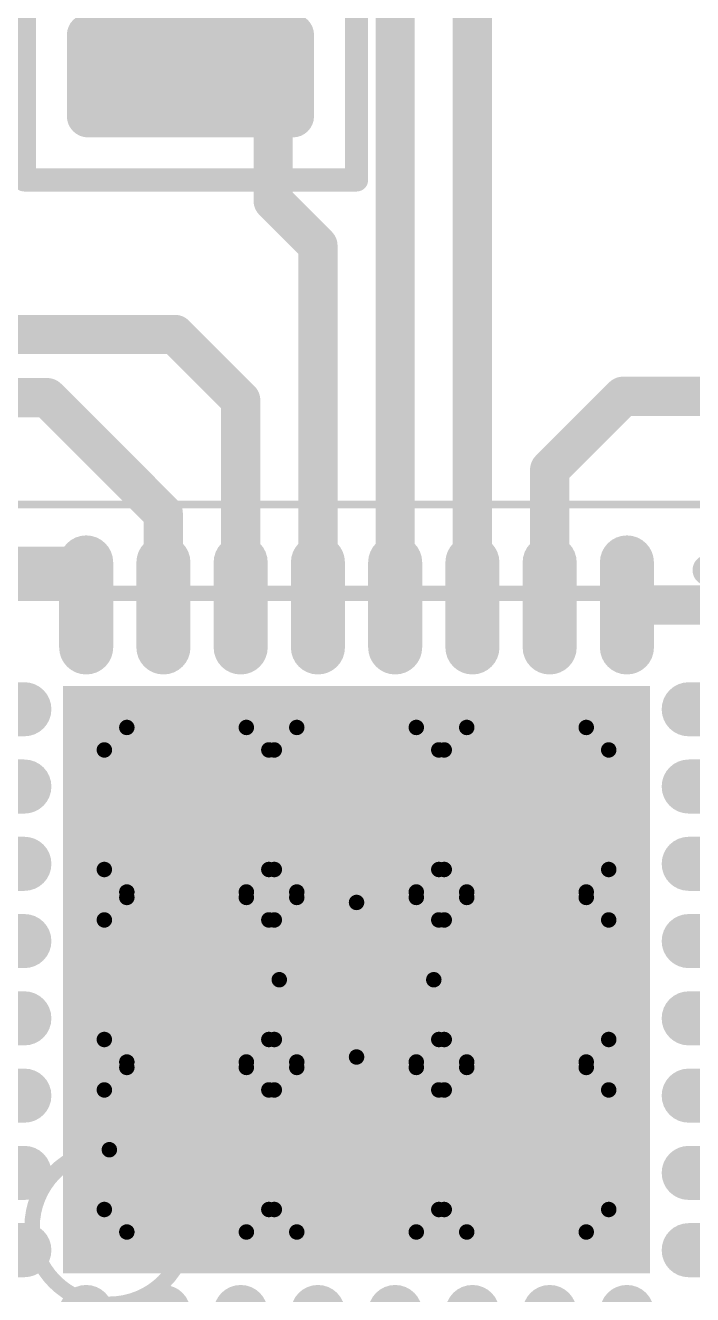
# Model space of a CAD drawing. Extents: x 87 to 200, y 48 to 111.
# Drawn here: x 107.01 to 111.32, y 83.37 to 91.58 of the extents above; entities that cross this region are included whole.
import ezdxf

# ---------------------------------------------------------------- set-up
doc = ezdxf.new("R2010")
doc.units = 0
doc.layers.get('0').update_dxf_attribs({"linetype": 'CONTINUOUS'})
for name, color, linetype in [('BOTTOMLAYER', 5, 'CONTINUOUS'), ('BOTTOMSOLDER', 6, 'CONTINUOUS'), ('INTERNALPLANE1', 76, 'CONTINUOUS'), ('INTERNALPLANE2', 16, 'CONTINUOUS'), ('MECHANICAL13', 56, 'CONTINUOUS'), ('MECHANICAL15', 56, 'CONTINUOUS'), ('TOPLAYER', 1, 'CONTINUOUS'), ('TOPOVERLAY', 2, 'CONTINUOUS'), ('TOPPASTE', 8, 'CONTINUOUS'), ('TOPSOLDER', 216, 'CONTINUOUS'), ('VIAHOLELAYER', 16, 'CONTINUOUS')]:
    doc.layers.add(name, color=color, linetype=linetype)

# ---------------------------------------------------------------- blocks, each defined once
blk = doc.blocks.new('RES_0805_5')
at = {"layer": 'TOPLAYER'}
h = blk.add_hatch(color=1, dxfattribs=at)
edge = h.paths.add_edge_path()
edge.add_arc((-1.1875, 0.6625), 0.0875, 90, 180)
edge.add_line((-1.275, 0.6625), (-1.275, -0.6625))
edge.add_arc((-1.1875, -0.6625), 0.0875, 180, 270)
edge.add_line((-1.1875, -0.75), (-0.6625, -0.75))
edge.add_arc((-0.6625, -0.6625), 0.0875, 270, 360)
edge.add_line((-0.575, -0.6625), (-0.575, 0.6625))
edge.add_arc((-0.6625, 0.6625), 0.0875, 0, 90)
edge.add_line((-0.6625, 0.75), (-1.1875, 0.75))
h = blk.add_hatch(color=1, dxfattribs=at)
edge = h.paths.add_edge_path()
edge.add_arc((0.6875, 0.6625), 0.0875, 90, 180)
edge.add_line((0.6, 0.6625), (0.6, -0.6625))
edge.add_arc((0.6875, -0.6625), 0.0875, 180, 270)
edge.add_line((0.6875, -0.75), (1.2125, -0.75))
edge.add_arc((1.2125, -0.6625), 0.0875, 270, 360)
edge.add_line((1.3, -0.6625), (1.3, 0.6625))
edge.add_arc((1.2125, 0.6625), 0.0875, 0, 90)
edge.add_line((1.2125, 0.75), (0.6875, 0.75))
at = {"layer": 'TOPPASTE'}
h = blk.add_hatch(color=8, dxfattribs=at)
edge = h.paths.add_edge_path()
edge.add_arc((-1.1875, 0.6625), 0.0875, 90, 180)
edge.add_line((-1.275, 0.6625), (-1.275, -0.6625))
edge.add_arc((-1.1875, -0.6625), 0.0875, 180, 270)
edge.add_line((-1.1875, -0.75), (-0.6625, -0.75))
edge.add_arc((-0.6625, -0.6625), 0.0875, 270, 360)
edge.add_line((-0.575, -0.6625), (-0.575, 0.6625))
edge.add_arc((-0.6625, 0.6625), 0.0875, 0, 90)
edge.add_line((-0.6625, 0.75), (-1.1875, 0.75))
h = blk.add_hatch(color=8, dxfattribs=at)
edge = h.paths.add_edge_path()
edge.add_arc((0.6875, 0.6625), 0.0875, 90, 180)
edge.add_line((0.6, 0.6625), (0.6, -0.6625))
edge.add_arc((0.6875, -0.6625), 0.0875, 180, 270)
edge.add_line((0.6875, -0.75), (1.2125, -0.75))
edge.add_arc((1.2125, -0.6625), 0.0875, 270, 360)
edge.add_line((1.3, -0.6625), (1.3, 0.6625))
edge.add_arc((1.2125, 0.6625), 0.0875, 0, 90)
edge.add_line((1.2125, 0.75), (0.6875, 0.75))
at = {"layer": 'TOPSOLDER'}
h = blk.add_hatch(color=216, dxfattribs=at)
edge = h.paths.add_edge_path()
edge.add_arc((-1.1875, 0.6625), 0.1375, 90, 180)
edge.add_line((-1.325, 0.6625), (-1.325, -0.6625))
edge.add_arc((-1.1875, -0.6625), 0.1375, 180, 270)
edge.add_line((-1.1875, -0.8), (-0.6625, -0.8))
edge.add_arc((-0.6625, -0.6625), 0.1375, 270, 360)
edge.add_line((-0.525, -0.6625), (-0.525, 0.6625))
edge.add_arc((-0.6625, 0.6625), 0.1375, 0, 90)
edge.add_line((-0.6625, 0.8), (-1.1875, 0.8))
h = blk.add_hatch(color=216, dxfattribs=at)
edge = h.paths.add_edge_path()
edge.add_arc((0.6875, 0.6625), 0.1375, 90, 180)
edge.add_line((0.55, 0.6625), (0.55, -0.6625))
edge.add_arc((0.6875, -0.6625), 0.1375, 180, 270)
edge.add_line((0.6875, -0.8), (1.2125, -0.8))
edge.add_arc((1.2125, -0.6625), 0.1375, 270, 360)
edge.add_line((1.35, -0.6625), (1.35, 0.6625))
edge.add_arc((1.2125, 0.6625), 0.1375, 0, 90)
edge.add_line((1.2125, 0.8), (0.6875, 0.8))
at = {"layer": 'TOPOVERLAY', "const_width": 0.15}
for points in [[(-1.6, 1.075), (-1.6, -1.075)], [(-1.6, 1.075), (1.625, 1.075)], [(1.625, 1.075), (1.625, -1.075)], [(-1.6, -1.075), (1.625, -1.075)]]:
    blk.add_lwpolyline(points, dxfattribs=at)
at = {"layer": 'TOPOVERLAY', "const_width": 0.075}
for points in [[(-1.6375, 1.075, 1), (-1.5625, 1.075, 1)], [(-1.6375, 1.075, 1), (-1.5625, 1.075, 1)], [(1.5875, 1.075, 1), (1.6625, 1.075, 1)], [(1.5875, 1.075, 1), (1.6625, 1.075, 1)], [(-1.6375, -1.075, 1), (-1.5625, -1.075, 1)], [(-1.6375, -1.075, 1), (-1.5625, -1.075, 1)], [(1.5875, -1.075, 1), (1.6625, -1.075, 1)], [(1.5875, -1.075, 1), (1.6625, -1.075, 1)]]:
    blk.add_lwpolyline(points, format="xyb", close=True, dxfattribs=at)
blk = doc.blocks.new('ESP8266_31')
at = {"layer": 'BOTTOMLAYER'}
h = blk.add_hatch(color=5, dxfattribs=at)
edge = h.paths.add_edge_path()
edge.add_arc((-1.1, 1.1), 0.25, 0, 360)
h = blk.add_hatch(color=5, dxfattribs=at)
edge = h.paths.add_edge_path()
edge.add_arc((0, 1.1), 0.25, 0, 360)
h = blk.add_hatch(color=5, dxfattribs=at)
edge = h.paths.add_edge_path()
edge.add_arc((1.1, 1.1), 0.25, 0, 360)
h = blk.add_hatch(color=5, dxfattribs=at)
edge = h.paths.add_edge_path()
edge.add_arc((-1.1, 0), 0.25, 0, 360)
h = blk.add_hatch(color=5, dxfattribs=at)
edge = h.paths.add_edge_path()
edge.add_arc((0, 0), 0.25, 0, 360)
h = blk.add_hatch(color=5, dxfattribs=at)
edge = h.paths.add_edge_path()
edge.add_arc((1.1, 0), 0.25, 0, 360)
h = blk.add_hatch(color=5, dxfattribs=at)
edge = h.paths.add_edge_path()
edge.add_arc((-1.1, -1.1), 0.25, 0, 360)
h = blk.add_hatch(color=5, dxfattribs=at)
edge = h.paths.add_edge_path()
edge.add_arc((0, -1.1), 0.25, 0, 360)
h = blk.add_hatch(color=5, dxfattribs=at)
edge = h.paths.add_edge_path()
edge.add_arc((1.1, -1.1), 0.25, 0, 360)
at = {"layer": 'BOTTOMSOLDER'}
h = blk.add_hatch(color=6, dxfattribs=at)
edge = h.paths.add_edge_path()
edge.add_arc((-1.1, 1.1), 0.15, 0, 360)
h = blk.add_hatch(color=6, dxfattribs=at)
edge = h.paths.add_edge_path()
edge.add_arc((0, 1.1), 0.15, 0, 360)
h = blk.add_hatch(color=6, dxfattribs=at)
edge = h.paths.add_edge_path()
edge.add_arc((1.1, 1.1), 0.15, 0, 360)
h = blk.add_hatch(color=6, dxfattribs=at)
edge = h.paths.add_edge_path()
edge.add_arc((-1.1, 0), 0.15, 0, 360)
h = blk.add_hatch(color=6, dxfattribs=at)
edge = h.paths.add_edge_path()
edge.add_arc((0, 0), 0.15, 0, 360)
h = blk.add_hatch(color=6, dxfattribs=at)
edge = h.paths.add_edge_path()
edge.add_arc((1.1, 0), 0.15, 0, 360)
h = blk.add_hatch(color=6, dxfattribs=at)
edge = h.paths.add_edge_path()
edge.add_arc((-1.1, -1.1), 0.15, 0, 360)
h = blk.add_hatch(color=6, dxfattribs=at)
edge = h.paths.add_edge_path()
edge.add_arc((0, -1.1), 0.15, 0, 360)
h = blk.add_hatch(color=6, dxfattribs=at)
edge = h.paths.add_edge_path()
edge.add_arc((1.1, -1.1), 0.15, 0, 360)
at = {"layer": 'INTERNALPLANE1'}
h = blk.add_hatch(color=76, dxfattribs=at)
edge = h.paths.add_edge_path()
edge.add_arc((-1.1, 1.1), 0.608, 0, 360)
h = blk.add_hatch(color=76, dxfattribs=at)
edge = h.paths.add_edge_path()
edge.add_arc((0, 1.1), 0.608, 0, 360)
h = blk.add_hatch(color=76, dxfattribs=at)
edge = h.paths.add_edge_path()
edge.add_arc((1.1, 1.1), 0.608, 0, 360)
h = blk.add_hatch(color=76, dxfattribs=at)
edge = h.paths.add_edge_path()
edge.add_arc((-1.1, 0), 0.608, 0, 360)
h = blk.add_hatch(color=76, dxfattribs=at)
edge = h.paths.add_edge_path()
edge.add_arc((0, 0), 0.608, 0, 360)
h = blk.add_hatch(color=76, dxfattribs=at)
edge = h.paths.add_edge_path()
edge.add_arc((1.1, 0), 0.608, 0, 360)
h = blk.add_hatch(color=76, dxfattribs=at)
edge = h.paths.add_edge_path()
edge.add_arc((-1.1, -1.1), 0.608, 0, 360)
h = blk.add_hatch(color=76, dxfattribs=at)
edge = h.paths.add_edge_path()
edge.add_arc((0, -1.1), 0.608, 0, 360)
h = blk.add_hatch(color=76, dxfattribs=at)
edge = h.paths.add_edge_path()
edge.add_arc((1.1, -1.1), 0.608, 0, 360)
at = {"layer": 'TOPLAYER'}
h = blk.add_hatch(color=1, dxfattribs=at)
edge = h.paths.add_edge_path()
edge.add_arc((-1.75, 2.15), 0.125, 180, 360)
edge.add_line((-1.625, 2.15), (-1.625, 2.7))
edge.add_arc((-1.75, 2.7), 0.125, 0, 180)
edge.add_line((-1.875, 2.7), (-1.875, 2.15))
h = blk.add_hatch(color=1, dxfattribs=at)
edge = h.paths.add_edge_path()
edge.add_arc((-1.25, 2.15), 0.125, 180, 360)
edge.add_line((-1.125, 2.15), (-1.125, 2.7))
edge.add_arc((-1.25, 2.7), 0.125, 0, 180)
edge.add_line((-1.375, 2.7), (-1.375, 2.15))
h = blk.add_hatch(color=1, dxfattribs=at)
edge = h.paths.add_edge_path()
edge.add_arc((-0.75, 2.15), 0.125, 180, 360)
edge.add_line((-0.625, 2.15), (-0.625, 2.7))
edge.add_arc((-0.75, 2.7), 0.125, 0, 180)
edge.add_line((-0.875, 2.7), (-0.875, 2.15))
h = blk.add_hatch(color=1, dxfattribs=at)
edge = h.paths.add_edge_path()
edge.add_arc((-0.25, 2.15), 0.125, 180, 360)
edge.add_line((-0.125, 2.15), (-0.125, 2.7))
edge.add_arc((-0.25, 2.7), 0.125, 0, 180)
edge.add_line((-0.375, 2.7), (-0.375, 2.15))
h = blk.add_hatch(color=1, dxfattribs=at)
edge = h.paths.add_edge_path()
edge.add_arc((0.25, 2.15), 0.125, 180, 360)
edge.add_line((0.375, 2.15), (0.375, 2.7))
edge.add_arc((0.25, 2.7), 0.125, 0, 180)
edge.add_line((0.125, 2.7), (0.125, 2.15))
h = blk.add_hatch(color=1, dxfattribs=at)
edge = h.paths.add_edge_path()
edge.add_arc((0.75, 2.15), 0.125, 180, 360)
edge.add_line((0.875, 2.15), (0.875, 2.7))
edge.add_arc((0.75, 2.7), 0.125, 0, 180)
edge.add_line((0.625, 2.7), (0.625, 2.15))
h = blk.add_hatch(color=1, dxfattribs=at)
edge = h.paths.add_edge_path()
edge.add_arc((1.25, 2.15), 0.125, 180, 360)
edge.add_line((1.375, 2.15), (1.375, 2.7))
edge.add_arc((1.25, 2.7), 0.125, 0, 180)
edge.add_line((1.125, 2.7), (1.125, 2.15))
h = blk.add_hatch(color=1, dxfattribs=at)
edge = h.paths.add_edge_path()
edge.add_arc((1.75, 2.15), 0.125, 180, 360)
edge.add_line((1.875, 2.15), (1.875, 2.7))
edge.add_arc((1.75, 2.7), 0.125, 0, 180)
edge.add_line((1.625, 2.7), (1.625, 2.15))
h = blk.add_hatch(color=1, dxfattribs=at)
edge = h.paths.add_edge_path()
edge.add_arc((-2.15, 1.75), 0.125, 270, 450)
edge.add_line((-2.15, 1.875), (-2.7, 1.875))
edge.add_arc((-2.7, 1.75), 0.125, 90, 270)
edge.add_line((-2.7, 1.625), (-2.15, 1.625))
blk.add_hatch(color=1, dxfattribs=at).paths.add_polyline_path([(-1.85, 1.85), (1.85, 1.85), (1.85, -1.85), (-1.85, -1.85)])
h = blk.add_hatch(color=1, dxfattribs=at)
edge = h.paths.add_edge_path()
edge.add_arc((2.7, 1.75), 0.125, 270, 450)
edge.add_line((2.7, 1.875), (2.15, 1.875))
edge.add_arc((2.15, 1.75), 0.125, 90, 270)
edge.add_line((2.15, 1.625), (2.7, 1.625))
h = blk.add_hatch(color=1, dxfattribs=at)
edge = h.paths.add_edge_path()
edge.add_arc((-2.15, 1.25), 0.125, 270, 450)
edge.add_line((-2.15, 1.375), (-2.7, 1.375))
edge.add_arc((-2.7, 1.25), 0.125, 90, 270)
edge.add_line((-2.7, 1.125), (-2.15, 1.125))
h = blk.add_hatch(color=1, dxfattribs=at)
edge = h.paths.add_edge_path()
edge.add_arc((-1.1, 1.1), 0.25, 0, 360)
h = blk.add_hatch(color=1, dxfattribs=at)
edge = h.paths.add_edge_path()
edge.add_arc((0, 1.1), 0.25, 0, 360)
h = blk.add_hatch(color=1, dxfattribs=at)
edge = h.paths.add_edge_path()
edge.add_arc((1.1, 1.1), 0.25, 0, 360)
h = blk.add_hatch(color=1, dxfattribs=at)
edge = h.paths.add_edge_path()
edge.add_arc((2.7, 1.25), 0.125, 270, 450)
edge.add_line((2.7, 1.375), (2.15, 1.375))
edge.add_arc((2.15, 1.25), 0.125, 90, 270)
edge.add_line((2.15, 1.125), (2.7, 1.125))
h = blk.add_hatch(color=1, dxfattribs=at)
edge = h.paths.add_edge_path()
edge.add_arc((-2.15, 0.75), 0.125, 270, 450)
edge.add_line((-2.15, 0.875), (-2.7, 0.875))
edge.add_arc((-2.7, 0.75), 0.125, 90, 270)
edge.add_line((-2.7, 0.625), (-2.15, 0.625))
h = blk.add_hatch(color=1, dxfattribs=at)
edge = h.paths.add_edge_path()
edge.add_arc((2.7, 0.75), 0.125, 270, 450)
edge.add_line((2.7, 0.875), (2.15, 0.875))
edge.add_arc((2.15, 0.75), 0.125, 90, 270)
edge.add_line((2.15, 0.625), (2.7, 0.625))
h = blk.add_hatch(color=1, dxfattribs=at)
edge = h.paths.add_edge_path()
edge.add_arc((-2.15, 0.25), 0.125, 270, 450)
edge.add_line((-2.15, 0.375), (-2.7, 0.375))
edge.add_arc((-2.7, 0.25), 0.125, 90, 270)
edge.add_line((-2.7, 0.125), (-2.15, 0.125))
h = blk.add_hatch(color=1, dxfattribs=at)
edge = h.paths.add_edge_path()
edge.add_arc((2.7, 0.25), 0.125, 270, 450)
edge.add_line((2.7, 0.375), (2.15, 0.375))
edge.add_arc((2.15, 0.25), 0.125, 90, 270)
edge.add_line((2.15, 0.125), (2.7, 0.125))
h = blk.add_hatch(color=1, dxfattribs=at)
edge = h.paths.add_edge_path()
edge.add_arc((-1.1, 0), 0.25, 0, 360)
h = blk.add_hatch(color=1, dxfattribs=at)
edge = h.paths.add_edge_path()
edge.add_arc((0, 0), 0.25, 0, 360)
h = blk.add_hatch(color=1, dxfattribs=at)
edge = h.paths.add_edge_path()
edge.add_arc((1.1, 0), 0.25, 0, 360)
h = blk.add_hatch(color=1, dxfattribs=at)
edge = h.paths.add_edge_path()
edge.add_arc((-2.15, -0.25), 0.125, 270, 450)
edge.add_line((-2.15, -0.125), (-2.7, -0.125))
edge.add_arc((-2.7, -0.25), 0.125, 90, 270)
edge.add_line((-2.7, -0.375), (-2.15, -0.375))
h = blk.add_hatch(color=1, dxfattribs=at)
edge = h.paths.add_edge_path()
edge.add_arc((2.7, -0.25), 0.125, 270, 450)
edge.add_line((2.7, -0.125), (2.15, -0.125))
edge.add_arc((2.15, -0.25), 0.125, 90, 270)
edge.add_line((2.15, -0.375), (2.7, -0.375))
h = blk.add_hatch(color=1, dxfattribs=at)
edge = h.paths.add_edge_path()
edge.add_arc((-2.15, -0.75), 0.125, 270, 450)
edge.add_line((-2.15, -0.625), (-2.7, -0.625))
edge.add_arc((-2.7, -0.75), 0.125, 90, 270)
edge.add_line((-2.7, -0.875), (-2.15, -0.875))
h = blk.add_hatch(color=1, dxfattribs=at)
edge = h.paths.add_edge_path()
edge.add_arc((2.7, -0.75), 0.125, 270, 450)
edge.add_line((2.7, -0.625), (2.15, -0.625))
edge.add_arc((2.15, -0.75), 0.125, 90, 270)
edge.add_line((2.15, -0.875), (2.7, -0.875))
h = blk.add_hatch(color=1, dxfattribs=at)
edge = h.paths.add_edge_path()
edge.add_arc((-1.1, -1.1), 0.25, 0, 360)
h = blk.add_hatch(color=1, dxfattribs=at)
edge = h.paths.add_edge_path()
edge.add_arc((0, -1.1), 0.25, 0, 360)
h = blk.add_hatch(color=1, dxfattribs=at)
edge = h.paths.add_edge_path()
edge.add_arc((1.1, -1.1), 0.25, 0, 360)
h = blk.add_hatch(color=1, dxfattribs=at)
edge = h.paths.add_edge_path()
edge.add_arc((-2.15, -1.25), 0.125, 270, 450)
edge.add_line((-2.15, -1.125), (-2.7, -1.125))
edge.add_arc((-2.7, -1.25), 0.125, 90, 270)
edge.add_line((-2.7, -1.375), (-2.15, -1.375))
h = blk.add_hatch(color=1, dxfattribs=at)
edge = h.paths.add_edge_path()
edge.add_arc((2.7, -1.25), 0.125, 270, 450)
edge.add_line((2.7, -1.125), (2.15, -1.125))
edge.add_arc((2.15, -1.25), 0.125, 90, 270)
edge.add_line((2.15, -1.375), (2.7, -1.375))
h = blk.add_hatch(color=1, dxfattribs=at)
edge = h.paths.add_edge_path()
edge.add_arc((-2.15, -1.75), 0.125, 270, 450)
edge.add_line((-2.15, -1.625), (-2.7, -1.625))
edge.add_arc((-2.7, -1.75), 0.125, 90, 270)
edge.add_line((-2.7, -1.875), (-2.15, -1.875))
h = blk.add_hatch(color=1, dxfattribs=at)
edge = h.paths.add_edge_path()
edge.add_arc((2.7, -1.75), 0.125, 270, 450)
edge.add_line((2.7, -1.625), (2.15, -1.625))
edge.add_arc((2.15, -1.75), 0.125, 90, 270)
edge.add_line((2.15, -1.875), (2.7, -1.875))
h = blk.add_hatch(color=1, dxfattribs=at)
edge = h.paths.add_edge_path()
edge.add_arc((-1.75, -2.7), 0.125, 180, 360)
edge.add_line((-1.625, -2.7), (-1.625, -2.15))
edge.add_arc((-1.75, -2.15), 0.125, 0, 180)
edge.add_line((-1.875, -2.15), (-1.875, -2.7))
h = blk.add_hatch(color=1, dxfattribs=at)
edge = h.paths.add_edge_path()
edge.add_arc((-1.25, -2.7), 0.125, 180, 360)
edge.add_line((-1.125, -2.7), (-1.125, -2.15))
edge.add_arc((-1.25, -2.15), 0.125, 0, 180)
edge.add_line((-1.375, -2.15), (-1.375, -2.7))
h = blk.add_hatch(color=1, dxfattribs=at)
edge = h.paths.add_edge_path()
edge.add_arc((-0.75, -2.7), 0.125, 180, 360)
edge.add_line((-0.625, -2.7), (-0.625, -2.15))
edge.add_arc((-0.75, -2.15), 0.125, 0, 180)
edge.add_line((-0.875, -2.15), (-0.875, -2.7))
h = blk.add_hatch(color=1, dxfattribs=at)
edge = h.paths.add_edge_path()
edge.add_arc((-0.25, -2.7), 0.125, 180, 360)
edge.add_line((-0.125, -2.7), (-0.125, -2.15))
edge.add_arc((-0.25, -2.15), 0.125, 0, 180)
edge.add_line((-0.375, -2.15), (-0.375, -2.7))
h = blk.add_hatch(color=1, dxfattribs=at)
edge = h.paths.add_edge_path()
edge.add_arc((0.25, -2.7), 0.125, 180, 360)
edge.add_line((0.375, -2.7), (0.375, -2.15))
edge.add_arc((0.25, -2.15), 0.125, 0, 180)
edge.add_line((0.125, -2.15), (0.125, -2.7))
h = blk.add_hatch(color=1, dxfattribs=at)
edge = h.paths.add_edge_path()
edge.add_arc((0.75, -2.7), 0.125, 180, 360)
edge.add_line((0.875, -2.7), (0.875, -2.15))
edge.add_arc((0.75, -2.15), 0.125, 0, 180)
edge.add_line((0.625, -2.15), (0.625, -2.7))
h = blk.add_hatch(color=1, dxfattribs=at)
edge = h.paths.add_edge_path()
edge.add_arc((1.25, -2.7), 0.125, 180, 360)
edge.add_line((1.375, -2.7), (1.375, -2.15))
edge.add_arc((1.25, -2.15), 0.125, 0, 180)
edge.add_line((1.125, -2.15), (1.125, -2.7))
h = blk.add_hatch(color=1, dxfattribs=at)
edge = h.paths.add_edge_path()
edge.add_arc((1.75, -2.7), 0.125, 180, 360)
edge.add_line((1.875, -2.7), (1.875, -2.15))
edge.add_arc((1.75, -2.15), 0.125, 0, 180)
edge.add_line((1.625, -2.15), (1.625, -2.7))
at = {"layer": 'TOPPASTE'}
h = blk.add_hatch(color=8, dxfattribs=at)
edge = h.paths.add_edge_path()
edge.add_arc((-1.75, 2.15), 0.125, 180, 360)
edge.add_line((-1.625, 2.15), (-1.625, 2.7))
edge.add_arc((-1.75, 2.7), 0.125, 0, 180)
edge.add_line((-1.875, 2.7), (-1.875, 2.15))
h = blk.add_hatch(color=8, dxfattribs=at)
edge = h.paths.add_edge_path()
edge.add_arc((-1.25, 2.15), 0.125, 180, 360)
edge.add_line((-1.125, 2.15), (-1.125, 2.7))
edge.add_arc((-1.25, 2.7), 0.125, 0, 180)
edge.add_line((-1.375, 2.7), (-1.375, 2.15))
h = blk.add_hatch(color=8, dxfattribs=at)
edge = h.paths.add_edge_path()
edge.add_arc((-0.75, 2.15), 0.125, 180, 360)
edge.add_line((-0.625, 2.15), (-0.625, 2.7))
edge.add_arc((-0.75, 2.7), 0.125, 0, 180)
edge.add_line((-0.875, 2.7), (-0.875, 2.15))
h = blk.add_hatch(color=8, dxfattribs=at)
edge = h.paths.add_edge_path()
edge.add_arc((-0.25, 2.15), 0.125, 180, 360)
edge.add_line((-0.125, 2.15), (-0.125, 2.7))
edge.add_arc((-0.25, 2.7), 0.125, 0, 180)
edge.add_line((-0.375, 2.7), (-0.375, 2.15))
h = blk.add_hatch(color=8, dxfattribs=at)
edge = h.paths.add_edge_path()
edge.add_arc((0.25, 2.15), 0.125, 180, 360)
edge.add_line((0.375, 2.15), (0.375, 2.7))
edge.add_arc((0.25, 2.7), 0.125, 0, 180)
edge.add_line((0.125, 2.7), (0.125, 2.15))
h = blk.add_hatch(color=8, dxfattribs=at)
edge = h.paths.add_edge_path()
edge.add_arc((0.75, 2.15), 0.125, 180, 360)
edge.add_line((0.875, 2.15), (0.875, 2.7))
edge.add_arc((0.75, 2.7), 0.125, 0, 180)
edge.add_line((0.625, 2.7), (0.625, 2.15))
h = blk.add_hatch(color=8, dxfattribs=at)
edge = h.paths.add_edge_path()
edge.add_arc((1.25, 2.15), 0.125, 180, 360)
edge.add_line((1.375, 2.15), (1.375, 2.7))
edge.add_arc((1.25, 2.7), 0.125, 0, 180)
edge.add_line((1.125, 2.7), (1.125, 2.15))
h = blk.add_hatch(color=8, dxfattribs=at)
edge = h.paths.add_edge_path()
edge.add_arc((1.75, 2.15), 0.125, 180, 360)
edge.add_line((1.875, 2.15), (1.875, 2.7))
edge.add_arc((1.75, 2.7), 0.125, 0, 180)
edge.add_line((1.625, 2.7), (1.625, 2.15))
h = blk.add_hatch(color=8, dxfattribs=at)
edge = h.paths.add_edge_path()
edge.add_arc((-2.15, 1.75), 0.125, 270, 450)
edge.add_line((-2.15, 1.875), (-2.7, 1.875))
edge.add_arc((-2.7, 1.75), 0.125, 90, 270)
edge.add_line((-2.7, 1.625), (-2.15, 1.625))
blk.add_hatch(color=8, dxfattribs=at).paths.add_polyline_path([(-1.85, 1.85), (1.85, 1.85), (1.85, -1.85), (-1.85, -1.85)])
h = blk.add_hatch(color=8, dxfattribs=at)
edge = h.paths.add_edge_path()
edge.add_arc((2.7, 1.75), 0.125, 270, 450)
edge.add_line((2.7, 1.875), (2.15, 1.875))
edge.add_arc((2.15, 1.75), 0.125, 90, 270)
edge.add_line((2.15, 1.625), (2.7, 1.625))
h = blk.add_hatch(color=8, dxfattribs=at)
edge = h.paths.add_edge_path()
edge.add_arc((-2.15, 1.25), 0.125, 270, 450)
edge.add_line((-2.15, 1.375), (-2.7, 1.375))
edge.add_arc((-2.7, 1.25), 0.125, 90, 270)
edge.add_line((-2.7, 1.125), (-2.15, 1.125))
h = blk.add_hatch(color=8, dxfattribs=at)
edge = h.paths.add_edge_path()
edge.add_arc((2.7, 1.25), 0.125, 270, 450)
edge.add_line((2.7, 1.375), (2.15, 1.375))
edge.add_arc((2.15, 1.25), 0.125, 90, 270)
edge.add_line((2.15, 1.125), (2.7, 1.125))
h = blk.add_hatch(color=8, dxfattribs=at)
edge = h.paths.add_edge_path()
edge.add_arc((-2.15, 0.75), 0.125, 270, 450)
edge.add_line((-2.15, 0.875), (-2.7, 0.875))
edge.add_arc((-2.7, 0.75), 0.125, 90, 270)
edge.add_line((-2.7, 0.625), (-2.15, 0.625))
h = blk.add_hatch(color=8, dxfattribs=at)
edge = h.paths.add_edge_path()
edge.add_arc((2.7, 0.75), 0.125, 270, 450)
edge.add_line((2.7, 0.875), (2.15, 0.875))
edge.add_arc((2.15, 0.75), 0.125, 90, 270)
edge.add_line((2.15, 0.625), (2.7, 0.625))
h = blk.add_hatch(color=8, dxfattribs=at)
edge = h.paths.add_edge_path()
edge.add_arc((-2.15, 0.25), 0.125, 270, 450)
edge.add_line((-2.15, 0.375), (-2.7, 0.375))
edge.add_arc((-2.7, 0.25), 0.125, 90, 270)
edge.add_line((-2.7, 0.125), (-2.15, 0.125))
h = blk.add_hatch(color=8, dxfattribs=at)
edge = h.paths.add_edge_path()
edge.add_arc((2.7, 0.25), 0.125, 270, 450)
edge.add_line((2.7, 0.375), (2.15, 0.375))
edge.add_arc((2.15, 0.25), 0.125, 90, 270)
edge.add_line((2.15, 0.125), (2.7, 0.125))
h = blk.add_hatch(color=8, dxfattribs=at)
edge = h.paths.add_edge_path()
edge.add_arc((-2.15, -0.25), 0.125, 270, 450)
edge.add_line((-2.15, -0.125), (-2.7, -0.125))
edge.add_arc((-2.7, -0.25), 0.125, 90, 270)
edge.add_line((-2.7, -0.375), (-2.15, -0.375))
h = blk.add_hatch(color=8, dxfattribs=at)
edge = h.paths.add_edge_path()
edge.add_arc((2.7, -0.25), 0.125, 270, 450)
edge.add_line((2.7, -0.125), (2.15, -0.125))
edge.add_arc((2.15, -0.25), 0.125, 90, 270)
edge.add_line((2.15, -0.375), (2.7, -0.375))
h = blk.add_hatch(color=8, dxfattribs=at)
edge = h.paths.add_edge_path()
edge.add_arc((-2.15, -0.75), 0.125, 270, 450)
edge.add_line((-2.15, -0.625), (-2.7, -0.625))
edge.add_arc((-2.7, -0.75), 0.125, 90, 270)
edge.add_line((-2.7, -0.875), (-2.15, -0.875))
h = blk.add_hatch(color=8, dxfattribs=at)
edge = h.paths.add_edge_path()
edge.add_arc((2.7, -0.75), 0.125, 270, 450)
edge.add_line((2.7, -0.625), (2.15, -0.625))
edge.add_arc((2.15, -0.75), 0.125, 90, 270)
edge.add_line((2.15, -0.875), (2.7, -0.875))
h = blk.add_hatch(color=8, dxfattribs=at)
edge = h.paths.add_edge_path()
edge.add_arc((-2.15, -1.25), 0.125, 270, 450)
edge.add_line((-2.15, -1.125), (-2.7, -1.125))
edge.add_arc((-2.7, -1.25), 0.125, 90, 270)
edge.add_line((-2.7, -1.375), (-2.15, -1.375))
h = blk.add_hatch(color=8, dxfattribs=at)
edge = h.paths.add_edge_path()
edge.add_arc((2.7, -1.25), 0.125, 270, 450)
edge.add_line((2.7, -1.125), (2.15, -1.125))
edge.add_arc((2.15, -1.25), 0.125, 90, 270)
edge.add_line((2.15, -1.375), (2.7, -1.375))
h = blk.add_hatch(color=8, dxfattribs=at)
edge = h.paths.add_edge_path()
edge.add_arc((-2.15, -1.75), 0.125, 270, 450)
edge.add_line((-2.15, -1.625), (-2.7, -1.625))
edge.add_arc((-2.7, -1.75), 0.125, 90, 270)
edge.add_line((-2.7, -1.875), (-2.15, -1.875))
h = blk.add_hatch(color=8, dxfattribs=at)
edge = h.paths.add_edge_path()
edge.add_arc((2.7, -1.75), 0.125, 270, 450)
edge.add_line((2.7, -1.625), (2.15, -1.625))
edge.add_arc((2.15, -1.75), 0.125, 90, 270)
edge.add_line((2.15, -1.875), (2.7, -1.875))
h = blk.add_hatch(color=8, dxfattribs=at)
edge = h.paths.add_edge_path()
edge.add_arc((-1.75, -2.7), 0.125, 180, 360)
edge.add_line((-1.625, -2.7), (-1.625, -2.15))
edge.add_arc((-1.75, -2.15), 0.125, 0, 180)
edge.add_line((-1.875, -2.15), (-1.875, -2.7))
h = blk.add_hatch(color=8, dxfattribs=at)
edge = h.paths.add_edge_path()
edge.add_arc((-1.25, -2.7), 0.125, 180, 360)
edge.add_line((-1.125, -2.7), (-1.125, -2.15))
edge.add_arc((-1.25, -2.15), 0.125, 0, 180)
edge.add_line((-1.375, -2.15), (-1.375, -2.7))
h = blk.add_hatch(color=8, dxfattribs=at)
edge = h.paths.add_edge_path()
edge.add_arc((-0.75, -2.7), 0.125, 180, 360)
edge.add_line((-0.625, -2.7), (-0.625, -2.15))
edge.add_arc((-0.75, -2.15), 0.125, 0, 180)
edge.add_line((-0.875, -2.15), (-0.875, -2.7))
h = blk.add_hatch(color=8, dxfattribs=at)
edge = h.paths.add_edge_path()
edge.add_arc((-0.25, -2.7), 0.125, 180, 360)
edge.add_line((-0.125, -2.7), (-0.125, -2.15))
edge.add_arc((-0.25, -2.15), 0.125, 0, 180)
edge.add_line((-0.375, -2.15), (-0.375, -2.7))
h = blk.add_hatch(color=8, dxfattribs=at)
edge = h.paths.add_edge_path()
edge.add_arc((0.25, -2.7), 0.125, 180, 360)
edge.add_line((0.375, -2.7), (0.375, -2.15))
edge.add_arc((0.25, -2.15), 0.125, 0, 180)
edge.add_line((0.125, -2.15), (0.125, -2.7))
h = blk.add_hatch(color=8, dxfattribs=at)
edge = h.paths.add_edge_path()
edge.add_arc((0.75, -2.7), 0.125, 180, 360)
edge.add_line((0.875, -2.7), (0.875, -2.15))
edge.add_arc((0.75, -2.15), 0.125, 0, 180)
edge.add_line((0.625, -2.15), (0.625, -2.7))
h = blk.add_hatch(color=8, dxfattribs=at)
edge = h.paths.add_edge_path()
edge.add_arc((1.25, -2.7), 0.125, 180, 360)
edge.add_line((1.375, -2.7), (1.375, -2.15))
edge.add_arc((1.25, -2.15), 0.125, 0, 180)
edge.add_line((1.125, -2.15), (1.125, -2.7))
h = blk.add_hatch(color=8, dxfattribs=at)
edge = h.paths.add_edge_path()
edge.add_arc((1.75, -2.7), 0.125, 180, 360)
edge.add_line((1.875, -2.7), (1.875, -2.15))
edge.add_arc((1.75, -2.15), 0.125, 0, 180)
edge.add_line((1.625, -2.15), (1.625, -2.7))
at = {"layer": 'TOPSOLDER'}
h = blk.add_hatch(color=216, dxfattribs=at)
edge = h.paths.add_edge_path()
edge.add_arc((-1.75, 2.15), 0.175, 180, 360)
edge.add_line((-1.575, 2.15), (-1.575, 2.7))
edge.add_arc((-1.75, 2.7), 0.175, 0, 180)
edge.add_line((-1.925, 2.7), (-1.925, 2.15))
h = blk.add_hatch(color=216, dxfattribs=at)
edge = h.paths.add_edge_path()
edge.add_arc((-1.25, 2.15), 0.175, 180, 360)
edge.add_line((-1.075, 2.15), (-1.075, 2.7))
edge.add_arc((-1.25, 2.7), 0.175, 0, 180)
edge.add_line((-1.425, 2.7), (-1.425, 2.15))
h = blk.add_hatch(color=216, dxfattribs=at)
edge = h.paths.add_edge_path()
edge.add_arc((-0.75, 2.15), 0.175, 180, 360)
edge.add_line((-0.575, 2.15), (-0.575, 2.7))
edge.add_arc((-0.75, 2.7), 0.175, 0, 180)
edge.add_line((-0.925, 2.7), (-0.925, 2.15))
h = blk.add_hatch(color=216, dxfattribs=at)
edge = h.paths.add_edge_path()
edge.add_arc((-0.25, 2.15), 0.175, 180, 360)
edge.add_line((-0.075, 2.15), (-0.075, 2.7))
edge.add_arc((-0.25, 2.7), 0.175, 0, 180)
edge.add_line((-0.425, 2.7), (-0.425, 2.15))
h = blk.add_hatch(color=216, dxfattribs=at)
edge = h.paths.add_edge_path()
edge.add_arc((0.25, 2.15), 0.175, 180, 360)
edge.add_line((0.425, 2.15), (0.425, 2.7))
edge.add_arc((0.25, 2.7), 0.175, 0, 180)
edge.add_line((0.075, 2.7), (0.075, 2.15))
h = blk.add_hatch(color=216, dxfattribs=at)
edge = h.paths.add_edge_path()
edge.add_arc((0.75, 2.15), 0.175, 180, 360)
edge.add_line((0.925, 2.15), (0.925, 2.7))
edge.add_arc((0.75, 2.7), 0.175, 0, 180)
edge.add_line((0.575, 2.7), (0.575, 2.15))
h = blk.add_hatch(color=216, dxfattribs=at)
edge = h.paths.add_edge_path()
edge.add_arc((1.25, 2.15), 0.175, 180, 360)
edge.add_line((1.425, 2.15), (1.425, 2.7))
edge.add_arc((1.25, 2.7), 0.175, 0, 180)
edge.add_line((1.075, 2.7), (1.075, 2.15))
h = blk.add_hatch(color=216, dxfattribs=at)
edge = h.paths.add_edge_path()
edge.add_arc((1.75, 2.15), 0.175, 180, 360)
edge.add_line((1.925, 2.15), (1.925, 2.7))
edge.add_arc((1.75, 2.7), 0.175, 0, 180)
edge.add_line((1.575, 2.7), (1.575, 2.15))
h = blk.add_hatch(color=216, dxfattribs=at)
edge = h.paths.add_edge_path()
edge.add_arc((-2.15, 1.75), 0.175, 270, 450)
edge.add_line((-2.15, 1.925), (-2.7, 1.925))
edge.add_arc((-2.7, 1.75), 0.175, 90, 270)
edge.add_line((-2.7, 1.575), (-2.15, 1.575))
blk.add_hatch(color=216, dxfattribs=at).paths.add_polyline_path([(-1.9, 1.9), (1.9, 1.9), (1.9, -1.9), (-1.9, -1.9)])
h = blk.add_hatch(color=216, dxfattribs=at)
edge = h.paths.add_edge_path()
edge.add_arc((2.7, 1.75), 0.175, 270, 450)
edge.add_line((2.7, 1.925), (2.15, 1.925))
edge.add_arc((2.15, 1.75), 0.175, 90, 270)
edge.add_line((2.15, 1.575), (2.7, 1.575))
h = blk.add_hatch(color=216, dxfattribs=at)
edge = h.paths.add_edge_path()
edge.add_arc((-2.15, 1.25), 0.175, 270, 450)
edge.add_line((-2.15, 1.425), (-2.7, 1.425))
edge.add_arc((-2.7, 1.25), 0.175, 90, 270)
edge.add_line((-2.7, 1.075), (-2.15, 1.075))
h = blk.add_hatch(color=216, dxfattribs=at)
edge = h.paths.add_edge_path()
edge.add_arc((2.7, 1.25), 0.175, 270, 450)
edge.add_line((2.7, 1.425), (2.15, 1.425))
edge.add_arc((2.15, 1.25), 0.175, 90, 270)
edge.add_line((2.15, 1.075), (2.7, 1.075))
h = blk.add_hatch(color=216, dxfattribs=at)
edge = h.paths.add_edge_path()
edge.add_arc((-1.1, 1.1), 0.15, 0, 360)
h = blk.add_hatch(color=216, dxfattribs=at)
edge = h.paths.add_edge_path()
edge.add_arc((0, 1.1), 0.15, 0, 360)
h = blk.add_hatch(color=216, dxfattribs=at)
edge = h.paths.add_edge_path()
edge.add_arc((1.1, 1.1), 0.15, 0, 360)
h = blk.add_hatch(color=216, dxfattribs=at)
edge = h.paths.add_edge_path()
edge.add_arc((-2.15, 0.75), 0.175, 270, 450)
edge.add_line((-2.15, 0.925), (-2.7, 0.925))
edge.add_arc((-2.7, 0.75), 0.175, 90, 270)
edge.add_line((-2.7, 0.575), (-2.15, 0.575))
h = blk.add_hatch(color=216, dxfattribs=at)
edge = h.paths.add_edge_path()
edge.add_arc((2.7, 0.75), 0.175, 270, 450)
edge.add_line((2.7, 0.925), (2.15, 0.925))
edge.add_arc((2.15, 0.75), 0.175, 90, 270)
edge.add_line((2.15, 0.575), (2.7, 0.575))
h = blk.add_hatch(color=216, dxfattribs=at)
edge = h.paths.add_edge_path()
edge.add_arc((-2.15, 0.25), 0.175, 270, 450)
edge.add_line((-2.15, 0.425), (-2.7, 0.425))
edge.add_arc((-2.7, 0.25), 0.175, 90, 270)
edge.add_line((-2.7, 0.075), (-2.15, 0.075))
h = blk.add_hatch(color=216, dxfattribs=at)
edge = h.paths.add_edge_path()
edge.add_arc((2.7, 0.25), 0.175, 270, 450)
edge.add_line((2.7, 0.425), (2.15, 0.425))
edge.add_arc((2.15, 0.25), 0.175, 90, 270)
edge.add_line((2.15, 0.075), (2.7, 0.075))
h = blk.add_hatch(color=216, dxfattribs=at)
edge = h.paths.add_edge_path()
edge.add_arc((-1.1, 0), 0.15, 0, 360)
h = blk.add_hatch(color=216, dxfattribs=at)
edge = h.paths.add_edge_path()
edge.add_arc((0, 0), 0.15, 0, 360)
h = blk.add_hatch(color=216, dxfattribs=at)
edge = h.paths.add_edge_path()
edge.add_arc((1.1, 0), 0.15, 0, 360)
h = blk.add_hatch(color=216, dxfattribs=at)
edge = h.paths.add_edge_path()
edge.add_arc((-2.15, -0.25), 0.175, 270, 450)
edge.add_line((-2.15, -0.075), (-2.7, -0.075))
edge.add_arc((-2.7, -0.25), 0.175, 90, 270)
edge.add_line((-2.7, -0.425), (-2.15, -0.425))
h = blk.add_hatch(color=216, dxfattribs=at)
edge = h.paths.add_edge_path()
edge.add_arc((2.7, -0.25), 0.175, 270, 450)
edge.add_line((2.7, -0.075), (2.15, -0.075))
edge.add_arc((2.15, -0.25), 0.175, 90, 270)
edge.add_line((2.15, -0.425), (2.7, -0.425))
h = blk.add_hatch(color=216, dxfattribs=at)
edge = h.paths.add_edge_path()
edge.add_arc((-2.15, -0.75), 0.175, 270, 450)
edge.add_line((-2.15, -0.575), (-2.7, -0.575))
edge.add_arc((-2.7, -0.75), 0.175, 90, 270)
edge.add_line((-2.7, -0.925), (-2.15, -0.925))
h = blk.add_hatch(color=216, dxfattribs=at)
edge = h.paths.add_edge_path()
edge.add_arc((2.7, -0.75), 0.175, 270, 450)
edge.add_line((2.7, -0.575), (2.15, -0.575))
edge.add_arc((2.15, -0.75), 0.175, 90, 270)
edge.add_line((2.15, -0.925), (2.7, -0.925))
h = blk.add_hatch(color=216, dxfattribs=at)
edge = h.paths.add_edge_path()
edge.add_arc((-1.1, -1.1), 0.15, 0, 360)
h = blk.add_hatch(color=216, dxfattribs=at)
edge = h.paths.add_edge_path()
edge.add_arc((0, -1.1), 0.15, 0, 360)
h = blk.add_hatch(color=216, dxfattribs=at)
edge = h.paths.add_edge_path()
edge.add_arc((1.1, -1.1), 0.15, 0, 360)
h = blk.add_hatch(color=216, dxfattribs=at)
edge = h.paths.add_edge_path()
edge.add_arc((-2.15, -1.25), 0.175, 270, 450)
edge.add_line((-2.15, -1.075), (-2.7, -1.075))
edge.add_arc((-2.7, -1.25), 0.175, 90, 270)
edge.add_line((-2.7, -1.425), (-2.15, -1.425))
h = blk.add_hatch(color=216, dxfattribs=at)
edge = h.paths.add_edge_path()
edge.add_arc((2.7, -1.25), 0.175, 270, 450)
edge.add_line((2.7, -1.075), (2.15, -1.075))
edge.add_arc((2.15, -1.25), 0.175, 90, 270)
edge.add_line((2.15, -1.425), (2.7, -1.425))
h = blk.add_hatch(color=216, dxfattribs=at)
edge = h.paths.add_edge_path()
edge.add_arc((-2.15, -1.75), 0.175, 270, 450)
edge.add_line((-2.15, -1.575), (-2.7, -1.575))
edge.add_arc((-2.7, -1.75), 0.175, 90, 270)
edge.add_line((-2.7, -1.925), (-2.15, -1.925))
h = blk.add_hatch(color=216, dxfattribs=at)
edge = h.paths.add_edge_path()
edge.add_arc((2.7, -1.75), 0.175, 270, 450)
edge.add_line((2.7, -1.575), (2.15, -1.575))
edge.add_arc((2.15, -1.75), 0.175, 90, 270)
edge.add_line((2.15, -1.925), (2.7, -1.925))
h = blk.add_hatch(color=216, dxfattribs=at)
edge = h.paths.add_edge_path()
edge.add_arc((-1.75, -2.7), 0.175, 180, 360)
edge.add_line((-1.575, -2.7), (-1.575, -2.15))
edge.add_arc((-1.75, -2.15), 0.175, 0, 180)
edge.add_line((-1.925, -2.15), (-1.925, -2.7))
h = blk.add_hatch(color=216, dxfattribs=at)
edge = h.paths.add_edge_path()
edge.add_arc((-1.25, -2.7), 0.175, 180, 360)
edge.add_line((-1.075, -2.7), (-1.075, -2.15))
edge.add_arc((-1.25, -2.15), 0.175, 0, 180)
edge.add_line((-1.425, -2.15), (-1.425, -2.7))
h = blk.add_hatch(color=216, dxfattribs=at)
edge = h.paths.add_edge_path()
edge.add_arc((-0.75, -2.7), 0.175, 180, 360)
edge.add_line((-0.575, -2.7), (-0.575, -2.15))
edge.add_arc((-0.75, -2.15), 0.175, 0, 180)
edge.add_line((-0.925, -2.15), (-0.925, -2.7))
h = blk.add_hatch(color=216, dxfattribs=at)
edge = h.paths.add_edge_path()
edge.add_arc((-0.25, -2.7), 0.175, 180, 360)
edge.add_line((-0.075, -2.7), (-0.075, -2.15))
edge.add_arc((-0.25, -2.15), 0.175, 0, 180)
edge.add_line((-0.425, -2.15), (-0.425, -2.7))
h = blk.add_hatch(color=216, dxfattribs=at)
edge = h.paths.add_edge_path()
edge.add_arc((0.25, -2.7), 0.175, 180, 360)
edge.add_line((0.425, -2.7), (0.425, -2.15))
edge.add_arc((0.25, -2.15), 0.175, 0, 180)
edge.add_line((0.075, -2.15), (0.075, -2.7))
h = blk.add_hatch(color=216, dxfattribs=at)
edge = h.paths.add_edge_path()
edge.add_arc((0.75, -2.7), 0.175, 180, 360)
edge.add_line((0.925, -2.7), (0.925, -2.15))
edge.add_arc((0.75, -2.15), 0.175, 0, 180)
edge.add_line((0.575, -2.15), (0.575, -2.7))
h = blk.add_hatch(color=216, dxfattribs=at)
edge = h.paths.add_edge_path()
edge.add_arc((1.25, -2.7), 0.175, 180, 360)
edge.add_line((1.425, -2.7), (1.425, -2.15))
edge.add_arc((1.25, -2.15), 0.175, 0, 180)
edge.add_line((1.075, -2.15), (1.075, -2.7))
h = blk.add_hatch(color=216, dxfattribs=at)
edge = h.paths.add_edge_path()
edge.add_arc((1.75, -2.7), 0.175, 180, 360)
edge.add_line((1.925, -2.7), (1.925, -2.15))
edge.add_arc((1.75, -2.15), 0.175, 0, 180)
edge.add_line((1.575, -2.15), (1.575, -2.7))
at = {"layer": 'VIAHOLELAYER'}
h = blk.add_hatch(color=16, dxfattribs=at)
edge = h.paths.add_edge_path()
edge.add_arc((-1.1, 1.1), 0.1, 0, 360)
h = blk.add_hatch(color=16, dxfattribs=at)
edge = h.paths.add_edge_path()
edge.add_arc((0, 1.1), 0.1, 0, 360)
h = blk.add_hatch(color=16, dxfattribs=at)
edge = h.paths.add_edge_path()
edge.add_arc((1.1, 1.1), 0.1, 0, 360)
h = blk.add_hatch(color=16, dxfattribs=at)
edge = h.paths.add_edge_path()
edge.add_arc((-1.1, 0), 0.1, 0, 360)
h = blk.add_hatch(color=16, dxfattribs=at)
edge = h.paths.add_edge_path()
edge.add_arc((0, 0), 0.1, 0, 360)
h = blk.add_hatch(color=16, dxfattribs=at)
edge = h.paths.add_edge_path()
edge.add_arc((1.1, 0), 0.1, 0, 360)
h = blk.add_hatch(color=16, dxfattribs=at)
edge = h.paths.add_edge_path()
edge.add_arc((-1.1, -1.1), 0.1, 0, 360)
h = blk.add_hatch(color=16, dxfattribs=at)
edge = h.paths.add_edge_path()
edge.add_arc((0, -1.1), 0.1, 0, 360)
h = blk.add_hatch(color=16, dxfattribs=at)
edge = h.paths.add_edge_path()
edge.add_arc((1.1, -1.1), 0.1, 0, 360)
at = {"layer": 'INTERNALPLANE2', "const_width": 0.1}
for points in [[(-1.4868, 1.6323, -0.32492), (-0.7132, 1.6323)], [(-0.3868, 1.6323, -0.32492), (0.3868, 1.6323)], [(0.7132, 1.6323, -0.32492), (1.4868, 1.6323)], [(-1.6323, 0.7132, -0.32492), (-1.6323, 1.4868)], [(-0.5323, 0.7132, -0.32492), (-0.5323, 1.4868)], [(-0.5677, 1.4868, -0.32492), (-0.5677, 0.7132)], [(0.5677, 0.7132, -0.32492), (0.5677, 1.4868)], [(0.5323, 1.4868, -0.32492), (0.5323, 0.7132)], [(1.6323, 1.4868, -0.32492), (1.6323, 0.7132)], [(-1.4868, 0.5323, -0.32492), (-0.7132, 0.5323)], [(-0.3868, 0.5323, -0.32492), (0.3868, 0.5323)], [(0.7132, 0.5323, -0.32492), (1.4868, 0.5323)], [(-0.7132, 0.5677, -0.32492), (-1.4868, 0.5677)], [(0.3868, 0.5677, -0.32492), (-0.3868, 0.5677)], [(1.4868, 0.5677, -0.32492), (0.7132, 0.5677)], [(-1.6323, -0.3868, -0.32492), (-1.6323, 0.3868)], [(-0.5323, -0.3868, -0.32492), (-0.5323, 0.3868)], [(-0.5677, 0.3868, -0.32492), (-0.5677, -0.3868)], [(0.5677, -0.3868, -0.32492), (0.5677, 0.3868)], [(0.5323, 0.3868, -0.32492), (0.5323, -0.3868)], [(1.6323, 0.3868, -0.32492), (1.6323, -0.3868)], [(-1.4868, -0.5677, -0.32492), (-0.7132, -0.5677)], [(-0.3868, -0.5677, -0.32492), (0.3868, -0.5677)], [(0.7132, -0.5677, -0.32492), (1.4868, -0.5677)], [(-0.7132, -0.5323, -0.32492), (-1.4868, -0.5323)], [(0.3868, -0.5323, -0.32492), (-0.3868, -0.5323)], [(1.4868, -0.5323, -0.32492), (0.7132, -0.5323)], [(-1.6323, -1.4868, -0.32492), (-1.6323, -0.7132)], [(-0.5323, -1.4868, -0.32492), (-0.5323, -0.7132)], [(-0.5677, -0.7132, -0.32492), (-0.5677, -1.4868)], [(0.5677, -1.4868, -0.32492), (0.5677, -0.7132)], [(0.5323, -0.7132, -0.32492), (0.5323, -1.4868)], [(1.6323, -0.7132, -0.32492), (1.6323, -1.4868)], [(-0.7132, -1.6323, -0.32492), (-1.4868, -1.6323)], [(0.3868, -1.6323, -0.32492), (-0.3868, -1.6323)], [(1.4868, -1.6323, -0.32492), (0.7132, -1.6323)]]:
    blk.add_lwpolyline(points, format="xyb", dxfattribs=at)
at = {"layer": 'INTERNALPLANE2', "const_width": 0.05}
for points in [[(-1.5118, 1.6323, 1), (-1.4618, 1.6323, 1)], [(-0.7382, 1.6323, 1), (-0.6882, 1.6323, 1)], [(-0.4118, 1.6323, 1), (-0.3618, 1.6323, 1)], [(0.3618, 1.6323, 1), (0.4118, 1.6323, 1)], [(0.6882, 1.6323, 1), (0.7382, 1.6323, 1)], [(1.4618, 1.6323, 1), (1.5118, 1.6323, 1)], [(-1.6573, 1.4868, 1), (-1.6073, 1.4868, 1)], [(-0.5927, 1.4868, 1), (-0.5427, 1.4868, 1)], [(-0.5573, 1.4868, 1), (-0.5073, 1.4868, 1)], [(0.5073, 1.4868, 1), (0.5573, 1.4868, 1)], [(0.5427, 1.4868, 1), (0.5927, 1.4868, 1)], [(1.6073, 1.4868, 1), (1.6573, 1.4868, 1)], [(-1.6573, 0.7132, 1), (-1.6073, 0.7132, 1)], [(-0.5927, 0.7132, 1), (-0.5427, 0.7132, 1)], [(-0.5573, 0.7132, 1), (-0.5073, 0.7132, 1)], [(0.5073, 0.7132, 1), (0.5573, 0.7132, 1)], [(0.5427, 0.7132, 1), (0.5927, 0.7132, 1)], [(1.6073, 0.7132, 1), (1.6573, 0.7132, 1)], [(-1.5118, 0.5677, 1), (-1.4618, 0.5677, 1)], [(-1.5118, 0.5323, 1), (-1.4618, 0.5323, 1)], [(-0.7382, 0.5677, 1), (-0.6882, 0.5677, 1)], [(-0.7382, 0.5323, 1), (-0.6882, 0.5323, 1)], [(-0.4118, 0.5677, 1), (-0.3618, 0.5677, 1)], [(-0.4118, 0.5323, 1), (-0.3618, 0.5323, 1)], [(0.3618, 0.5677, 1), (0.4118, 0.5677, 1)], [(0.3618, 0.5323, 1), (0.4118, 0.5323, 1)], [(0.6882, 0.5677, 1), (0.7382, 0.5677, 1)], [(0.6882, 0.5323, 1), (0.7382, 0.5323, 1)], [(1.4618, 0.5677, 1), (1.5118, 0.5677, 1)], [(1.4618, 0.5323, 1), (1.5118, 0.5323, 1)], [(-1.6573, 0.3868, 1), (-1.6073, 0.3868, 1)], [(-0.5927, 0.3868, 1), (-0.5427, 0.3868, 1)], [(-0.5573, 0.3868, 1), (-0.5073, 0.3868, 1)], [(0.5073, 0.3868, 1), (0.5573, 0.3868, 1)], [(0.5427, 0.3868, 1), (0.5927, 0.3868, 1)], [(1.6073, 0.3868, 1), (1.6573, 0.3868, 1)], [(-1.6573, -0.3868, 1), (-1.6073, -0.3868, 1)], [(-0.5927, -0.3868, 1), (-0.5427, -0.3868, 1)], [(-0.5573, -0.3868, 1), (-0.5073, -0.3868, 1)], [(0.5073, -0.3868, 1), (0.5573, -0.3868, 1)], [(0.5427, -0.3868, 1), (0.5927, -0.3868, 1)], [(1.6073, -0.3868, 1), (1.6573, -0.3868, 1)], [(-1.5118, -0.5323, 1), (-1.4618, -0.5323, 1)], [(-0.7382, -0.5323, 1), (-0.6882, -0.5323, 1)], [(-0.4118, -0.5323, 1), (-0.3618, -0.5323, 1)], [(0.3618, -0.5323, 1), (0.4118, -0.5323, 1)], [(0.6882, -0.5323, 1), (0.7382, -0.5323, 1)], [(1.4618, -0.5323, 1), (1.5118, -0.5323, 1)], [(-1.5118, -0.5677, 1), (-1.4618, -0.5677, 1)], [(-0.7382, -0.5677, 1), (-0.6882, -0.5677, 1)], [(-0.4118, -0.5677, 1), (-0.3618, -0.5677, 1)], [(0.3618, -0.5677, 1), (0.4118, -0.5677, 1)], [(0.6882, -0.5677, 1), (0.7382, -0.5677, 1)], [(1.4618, -0.5677, 1), (1.5118, -0.5677, 1)], [(-1.6573, -0.7132, 1), (-1.6073, -0.7132, 1)], [(-0.5927, -0.7132, 1), (-0.5427, -0.7132, 1)], [(-0.5573, -0.7132, 1), (-0.5073, -0.7132, 1)], [(0.5073, -0.7132, 1), (0.5573, -0.7132, 1)], [(0.5427, -0.7132, 1), (0.5927, -0.7132, 1)], [(1.6073, -0.7132, 1), (1.6573, -0.7132, 1)], [(-1.6573, -1.4868, 1), (-1.6073, -1.4868, 1)], [(-0.5927, -1.4868, 1), (-0.5427, -1.4868, 1)], [(-0.5573, -1.4868, 1), (-0.5073, -1.4868, 1)], [(0.5073, -1.4868, 1), (0.5573, -1.4868, 1)], [(0.5427, -1.4868, 1), (0.5927, -1.4868, 1)], [(1.6073, -1.4868, 1), (1.6573, -1.4868, 1)], [(-1.5118, -1.6323, 1), (-1.4618, -1.6323, 1)], [(-0.7382, -1.6323, 1), (-0.6882, -1.6323, 1)], [(-0.4118, -1.6323, 1), (-0.3618, -1.6323, 1)], [(0.3618, -1.6323, 1), (0.4118, -1.6323, 1)], [(0.6882, -1.6323, 1), (0.7382, -1.6323, 1)], [(1.4618, -1.6323, 1), (1.5118, -1.6323, 1)]]:
    blk.add_lwpolyline(points, format="xyb", close=True, dxfattribs=at)
at = {"layer": 'MECHANICAL13', "const_width": 0.1}
blk.add_lwpolyline([(2.5, 2.4), (2.5, -2.4)], dxfattribs=at)
at = {"layer": 'MECHANICAL13'}
for points, const_width in [([(-1.1, 1.6, 1), (-2.1, 1.6, 1)], 0.1), ([(-1.125, 1.6, 1), (-1.075, 1.6, 1)], 0.05)]:
    blk.add_lwpolyline(points, format="xyb", close=True, dxfattribs=dict(at, const_width=const_width))
at = {"layer": 'MECHANICAL15'}
for points, const_width in [([(3.075, 3.075), (3.075, -3.075)], 0.05), ([(0, 0.5), (0, -0.5)], 0.1), ([(-0.5, 0), (0.5, 0)], 0.1)]:
    blk.add_lwpolyline(points, dxfattribs=dict(at, const_width=const_width))
at = {"layer": 'MECHANICAL15', "const_width": 0.05}
for points in [[(-0.025, 0.5, 1), (0.025, 0.5, 1)], [(-0.525, 0, 1), (-0.475, 0, 1)], [(0.475, 0, 1), (0.525, 0, 1)], [(-0.025, -0.5, 1), (0.025, -0.5, 1)]]:
    blk.add_lwpolyline(points, format="xyb", close=True, dxfattribs=at)
at = {"layer": 'TOPOVERLAY', "const_width": 0.2}
blk.add_lwpolyline([(2.65, -2.275), (2.65, -2.55)], dxfattribs=at)
at = {"layer": 'TOPOVERLAY', "const_width": 0.1}
blk.add_lwpolyline([(2.6, -2.275, 1), (2.7, -2.275, 1)], format="xyb", close=True, dxfattribs=at)

msp = doc.modelspace()

# ---------------------------------------------------------------- linework, layer by layer
at = {"layer": 'BOTTOMLAYER', "const_width": 0.254}
msp.add_lwpolyline([(108.049, 86.509), (108.049, 86.509)], dxfattribs=at)
at = {"layer": 'BOTTOMLAYER', "const_width": 0.127}
msp.add_lwpolyline([(107.9855, 86.509, 1), (108.1125, 86.509, 1)], format="xyb", close=True, dxfattribs=at)
msp.add_lwpolyline([(107.9855, 86.509, 1), (108.1125, 86.509, 1)], format="xyb", close=True, dxfattribs=at)
at = {"layer": 'TOPLAYER', "const_width": 0.254}
for points in [[(109.899, 87.834), (109.899, 93.959)], [(109.399, 87.834), (109.399, 93.559)], [(108.074, 91.259), (108.3865, 91.259)], [(108.3865, 91.259), (108.6095, 91.036)], [(108.6095, 90.4485), (108.6095, 91.036)], [(108.6095, 90.4485), (108.899, 90.159)], [(108.899, 87.834), (108.899, 90.159)], [(106.2228, 89.584), (107.974, 89.584)], [(107.974, 89.584), (108.399, 89.159)], [(105.175, 89.175), (107.1474, 89.175)], [(107.1474, 89.175), (107.898, 88.4244)], [(108.399, 87.834), (108.399, 89.159)], [(110.399, 88.709), (110.874, 89.184)], [(110.874, 89.184), (112.974, 89.184)], [(110.399, 87.834), (110.399, 88.709)], [(107.898, 87.793), (107.898, 88.4244)], [(106.174, 88.084), (107.397, 88.084)], [(110.899, 87.834), (110.899, 88.105)], [(107.396, 88.043), (107.398, 88.041)], [(107.398, 87.793), (107.398, 88.041)], [(110.899, 87.834), (112.324, 87.834)]]:
    msp.add_lwpolyline(points, dxfattribs=at)
at = {"layer": 'TOPLAYER', "const_width": 0.127}
for points in [[(108.0105, 91.259, 1), (108.1375, 91.259, 1)], [(108.323, 91.259, 1), (108.45, 91.259, 1)], [(108.323, 91.259, 1), (108.45, 91.259, 1)], [(108.546, 91.036, 1), (108.673, 91.036, 1)], [(108.546, 91.036, 1), (108.673, 91.036, 1)], [(108.546, 90.4485, 1), (108.673, 90.4485, 1)], [(108.546, 90.4485, 1), (108.673, 90.4485, 1)], [(108.8355, 90.159, 1), (108.9625, 90.159, 1)], [(108.8355, 90.159, 1), (108.9625, 90.159, 1)], [(107.9105, 89.584, 1), (108.0375, 89.584, 1)], [(107.9105, 89.584, 1), (108.0375, 89.584, 1)], [(107.0839, 89.175, 1), (107.2109, 89.175, 1)], [(107.0839, 89.175, 1), (107.2109, 89.175, 1)], [(108.3355, 89.159, 1), (108.4625, 89.159, 1)], [(108.3355, 89.159, 1), (108.4625, 89.159, 1)], [(110.8105, 89.184, 1), (110.9375, 89.184, 1)], [(110.8105, 89.184, 1), (110.9375, 89.184, 1)], [(110.3355, 88.709, 1), (110.4625, 88.709, 1)], [(110.3355, 88.709, 1), (110.4625, 88.709, 1)], [(107.8345, 88.4244, 1), (107.9615, 88.4244, 1)], [(107.8345, 88.4244, 1), (107.9615, 88.4244, 1)], [(107.3335, 88.084, 1), (107.4605, 88.084, 1)], [(110.8355, 88.105, 1), (110.9625, 88.105, 1)], [(107.3325, 88.043, 1), (107.4595, 88.043, 1)], [(107.3345, 88.041, 1), (107.4615, 88.041, 1)], [(107.3345, 88.041, 1), (107.4615, 88.041, 1)], [(108.3355, 87.834, 1), (108.4625, 87.834, 1)], [(108.8355, 87.834, 1), (108.9625, 87.834, 1)], [(109.3355, 87.834, 1), (109.4625, 87.834, 1)], [(109.8355, 87.834, 1), (109.9625, 87.834, 1)], [(110.3355, 87.834, 1), (110.4625, 87.834, 1)], [(110.8355, 87.834, 1), (110.9625, 87.834, 1)], [(110.8355, 87.834, 1), (110.9625, 87.834, 1)], [(107.3345, 87.793, 1), (107.4615, 87.793, 1)], [(107.8345, 87.793, 1), (107.9615, 87.793, 1)]]:
    msp.add_lwpolyline(points, format="xyb", close=True, dxfattribs=at)

# ---------------------------------------------------------------- block references
at = {"rotation": 90}
for name, p in [('RES_0805_5', (108.074, 92.184)), ('ESP8266_31', (109.149, 85.409))]:
    msp.add_blockref(name, p, dxfattribs=at)

doc.saveas('drawing.dxf')
